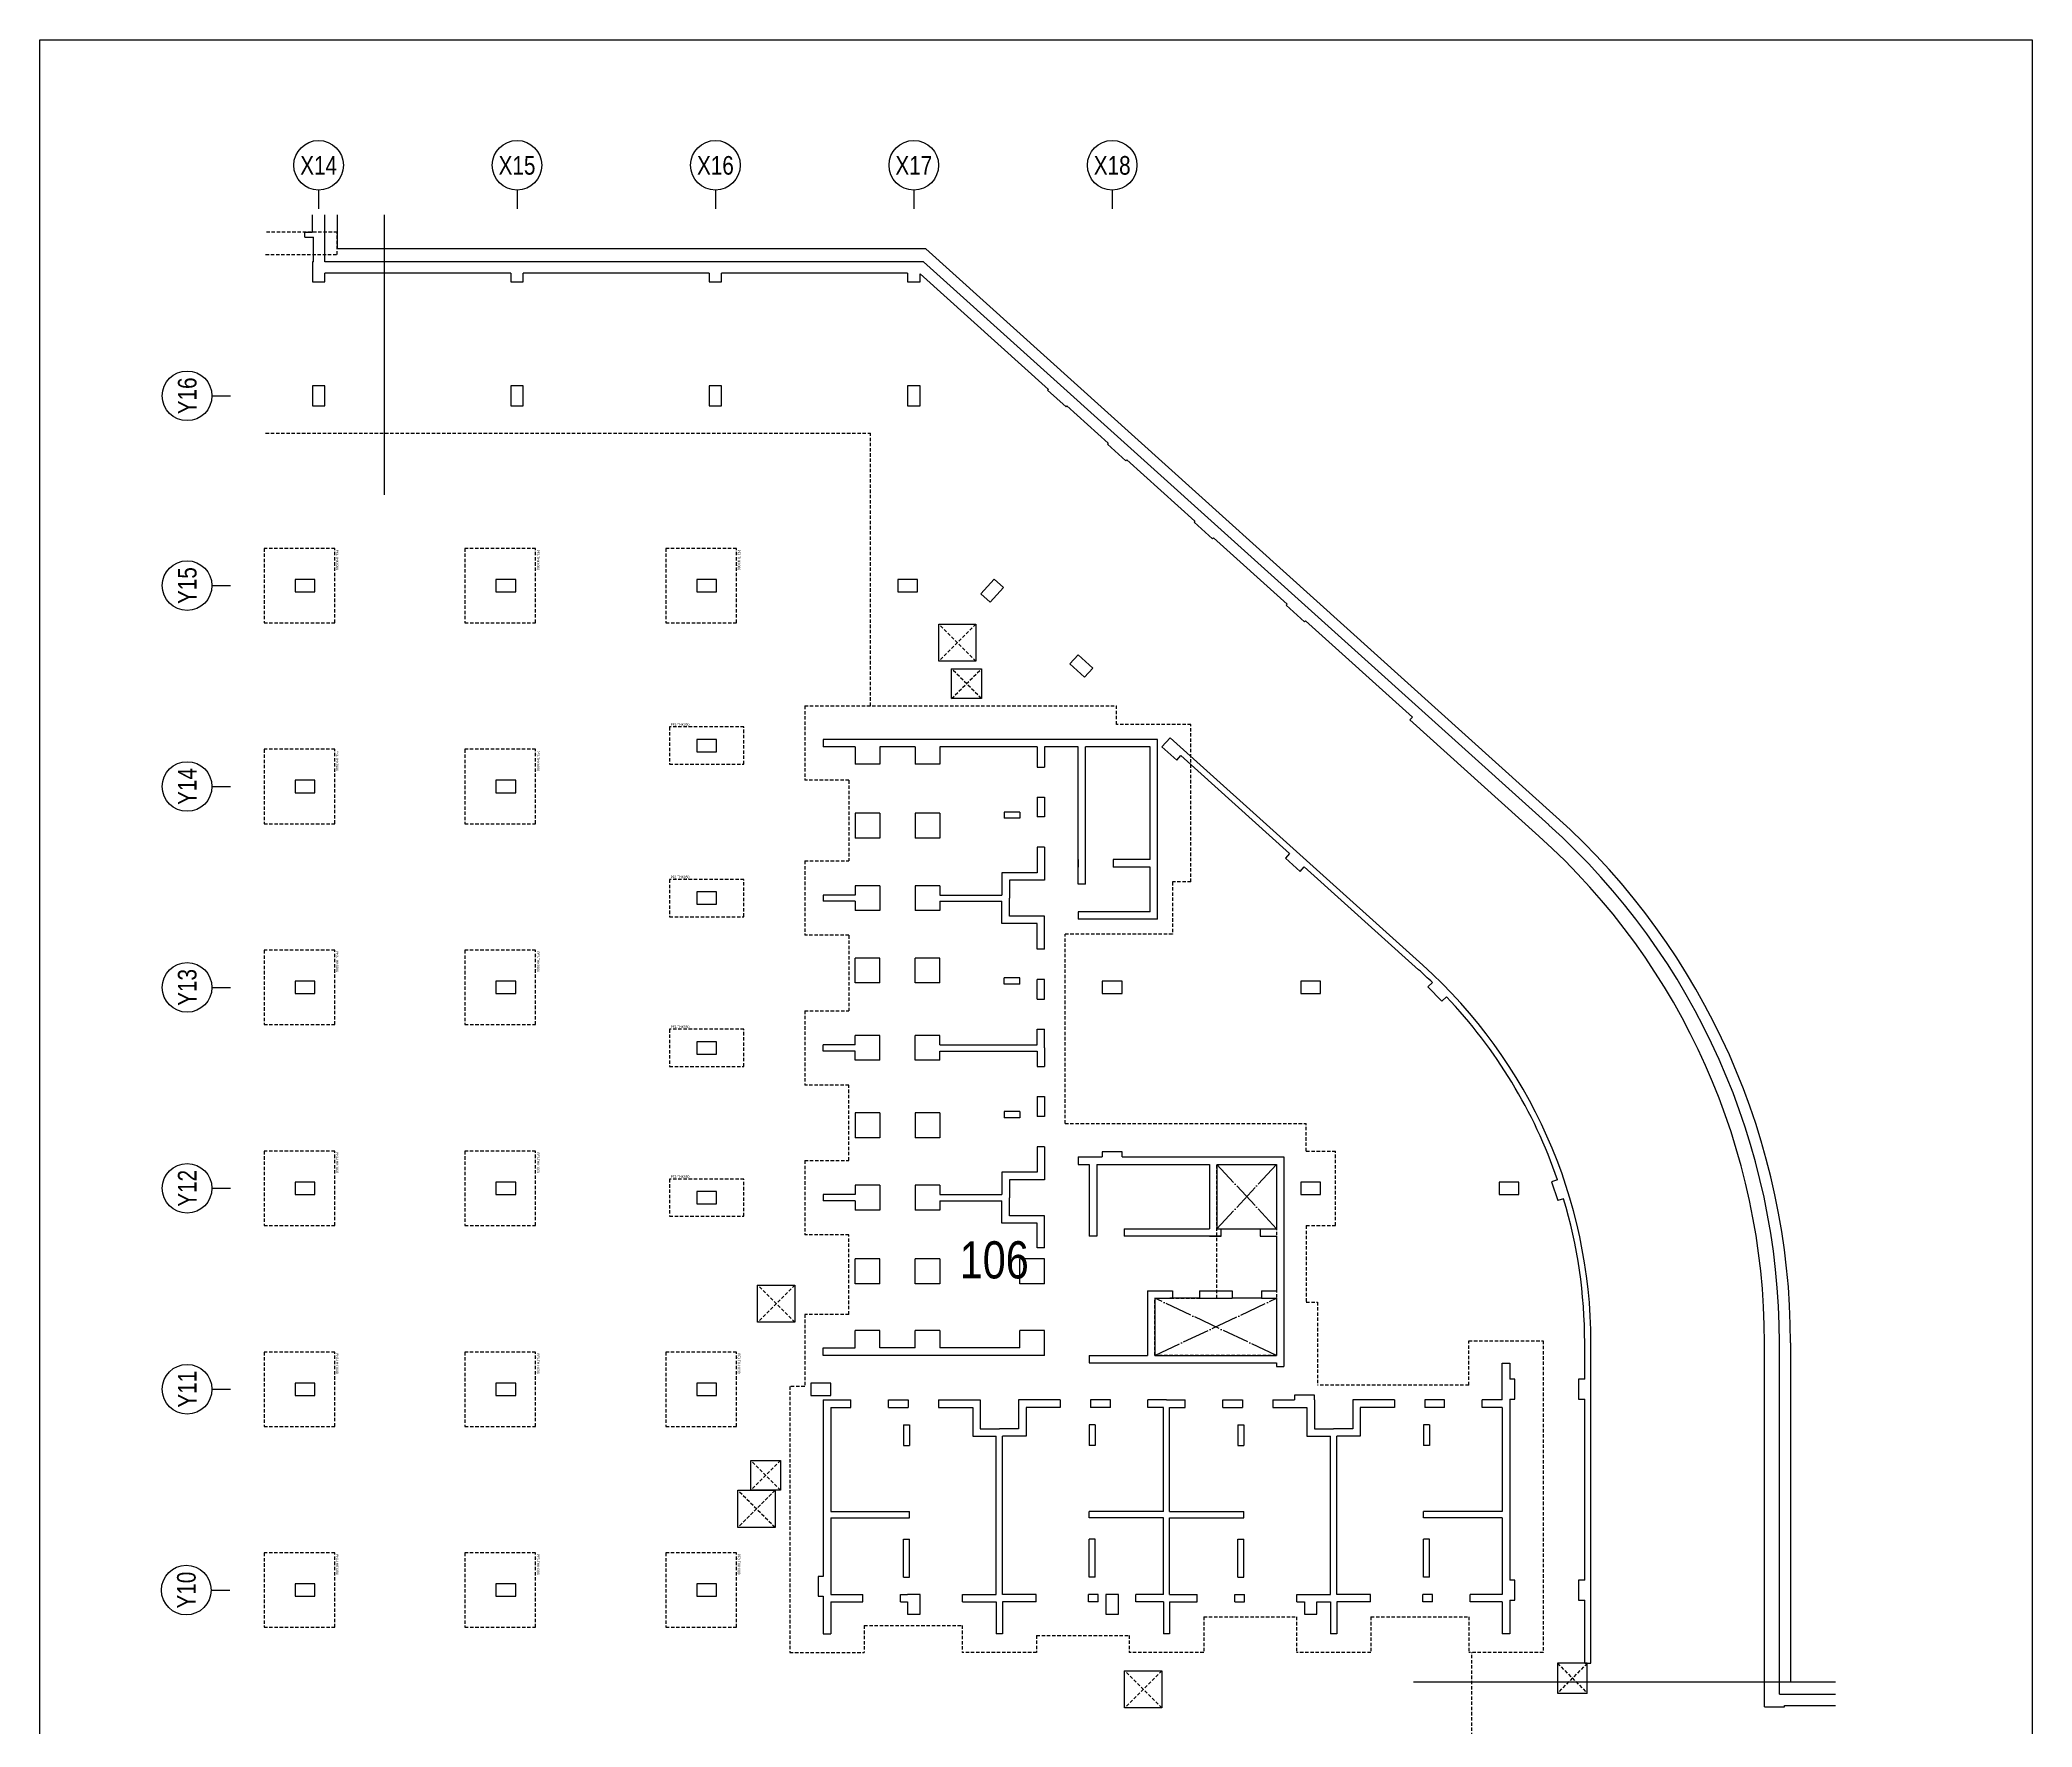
# Model space of a CAD drawing. Header units: millimetres. Extents: x 231380 to 990673, y -319231 to 132826.
# Drawn here: x 490777 to 571115, y -82237 to -14209 of the extents above; entities that cross this region are included whole.
import ezdxf
from ezdxf.enums import TextEntityAlignment as Align

# ---------------------------------------------------------------- set-up
doc = ezdxf.new("R2010")
doc.units = ezdxf.units.MM
doc.header["$LTSCALE"] = 91
doc.linetypes.add('XS-기초$0$DDOT', pattern=[14, 12, -1, 0, -1])
doc.linetypes.add('XS-기초$0$HID', pattern=[2.3, 1.5, -0.8])
for name, color, linetype in [('BUB', 7, 'Continuous'), ('NAME-F', 6, 'Continuous'), ('XS-기초$0$EL7', 7, 'Continuous'), ('XS-기초$0$MAT', 3, 'XS-기초$0$HID'), ('XS-기초$0$OPEN', 9, 'XS-기초$0$DDOT'), ('XS-기초$0$PILE-P', 4, 'XS-기초$0$HID'), ('XS-기초$0$WALL', 11, 'Continuous'), ('XS-기초$0$기초꺽임', 4, 'XS-기초$0$HID'), ('XS-기초$0$기초연단', 3, 'Continuous'), ('XS-기초$0$집수정', 21, 'Continuous'), ('XS-기초$0$집수정-우수', 6, 'Continuous'), ('기초꺽임', 7, 'Continuous')]:
    doc.layers.add(name, color=color, linetype=linetype)
doc.layers.add('TEXT', color=3, linetype='Continuous', lineweight=9)
doc.layers.add('XS-기초$0$DEFPOINT', color=144, linetype='Continuous', plot=False)
doc.styles.add('XS-기초$0$맑은고딕', font='malgun.ttf')
doc.styles.add('돋음', font='Dotum.ttf')

# ---------------------------------------------------------------- blocks, each defined once
blk = doc.blocks.new('XS-기초$0$PF3')
at = {"layer": 'XS-기초$0$MAT', "linetype": 'XS-기초$0$HID'}
blk.add_lwpolyline([(-1500, -1650), (1500, -1650), (1500, 1200), (-1500, 1200)], close=True, dxfattribs=at)
at = {"layer": 'XS-기초$0$DEFPOINT', "color": 1, "style": 'XS-기초$0$맑은고딕'}
blk.add_text('PF3-THK1000', height=100, dxfattribs=at).set_placement((-1450, 1300), align=Align.MIDDLE_LEFT)
blk = doc.blocks.new('XS-기초$0$PF2')
at = {"layer": 'XS-기초$0$MAT', "linetype": 'XS-기초$0$HID'}
blk.add_lwpolyline([(-1500, -750), (1500, -750), (1500, 750), (-1500, 750)], close=True, dxfattribs=at)
at = {"layer": 'XS-기초$0$DEFPOINT', "color": 1, "style": 'XS-기초$0$맑은고딕'}
blk.add_text('PF2-THK950', height=100, dxfattribs=at).set_placement((-1450, 850), align=Align.MIDDLE_LEFT)
blk = doc.blocks.new('XS-기초$0$집수정-1.2x1.2')
at = {"layer": 'XS-기초$0$집수정'}
for p, q in [((0, 0), (0, 1200)), ((0, 1200), (1200, 1200)), ((1200, 1200), (1200, 0)), ((1200, 0), (0, 0))]:
    blk.add_line(p, q, dxfattribs=at)
at = {"layer": 'XS-기초$0$집수정', "linetype": 'XS-기초$0$HID'}
for p, q in [((0, 0), (1200, 1200)), ((0, 1200), (1200, 0))]:
    blk.add_line(p, q, dxfattribs=at)
blk = doc.blocks.new('BUB')
at = {"layer": 'BUB'}
blk.add_line((0, 1500), (0, 0), dxfattribs=at)
blk.add_circle((0, 3500), 2000, dxfattribs=at)

msp = doc.modelspace()

# ---------------------------------------------------------------- linework, layer by layer
at = {"layer": 'NAME-F'}
msp.add_lwpolyline([(571115.2, -93815.9), (490777.1, -93815.9), (490777.1, -14209.3), (571115.2, -14209.3)], close=True, dxfattribs=at)
at = {"layer": 'XS-기초$0$EL7'}
for p, q in [((538418.7, -62146.9), (539988.7, -62146.9)), ((537533.7, -64946.9), (536343.7, -64946.9)), ((540043.7, -64946.9), (538853.7, -64946.9))]:
    msp.add_line(p, q, dxfattribs=at)
at = {"layer": 'XS-기초$0$OPEN'}
for p, q in [((540643.7, -62146.9), (538243.7, -59546.9)), ((540643.7, -59546.9), (538243.7, -62146.9)), ((540643.7, -67246.9), (535743.7, -64946.9)), ((535743.7, -67246.9), (540643.7, -64946.9))]:
    msp.add_line(p, q, dxfattribs=at)
at = {"layer": 'XS-기초$0$WALL', "color": 5}
for p, q in [((501768.7, -21961.9), (501768.7, -21261.2)), ((502268.7, -23161.9), (502268.7, -21261.2)), ((501468.7, -21961.9), (501768.7, -21961.9)), ((501468.7, -22161.9), (501468.7, -21961.9)), ((501468.7, -22161.9), (501818.7, -22161.9)), ((501818.7, -23161.9), (501818.7, -22161.9)), ((501818.7, -23161.9), (501768.7, -23161.9)), ((501768.7, -23161.9), (501768.7, -23961.9)), ((526412.5, -23161.9), (502268.7, -23161.9)), ((551626.3, -45864.5), (526412.5, -23161.9)), ((501768.7, -23961.9), (502268.7, -23961.9)), ((502268.7, -23961.9), (502268.7, -23611.9)), ((509768.7, -23611.9), (502268.7, -23611.9)), ((509768.7, -23611.9), (509768.7, -23961.9)), ((509768.7, -23961.9), (510268.7, -23961.9)), ((517768.7, -23611.9), (510268.7, -23611.9)), ((510268.7, -23961.9), (510268.7, -23611.9)), ((517768.7, -23611.9), (517768.7, -23961.9)), ((517768.7, -23961.9), (518268.7, -23961.9)), ((525768.7, -23611.9), (518268.7, -23611.9)), ((518268.7, -23961.9), (518268.7, -23611.9)), ((525768.7, -23611.9), (525768.7, -23961.9)), ((525768.7, -23961.9), (526268.7, -23961.9)), ((531448.2, -28301.6), (526268.7, -23638)), ((526268.7, -23961.9), (526268.7, -23638)), ((502268.7, -28161.9), (501768.7, -28161.9)), ((501768.7, -28161.9), (501768.7, -28961.9)), ((502268.7, -28961.9), (502268.7, -28161.9)), ((510268.7, -28161.9), (509768.7, -28161.9)), ((509768.7, -28161.9), (509768.7, -28961.9)), ((510268.7, -28961.9), (510268.7, -28161.9)), ((518268.7, -28161.9), (517768.7, -28161.9)), ((517768.7, -28161.9), (517768.7, -28961.9)), ((518268.7, -28961.9), (518268.7, -28161.9)), ((526268.7, -28161.9), (525768.7, -28161.9)), ((525768.7, -28161.9), (525768.7, -28961.9)), ((526268.7, -28961.9), (526268.7, -28161.9)), ((531448.2, -28301.6), (531414.8, -28338.8)), ((531414.8, -28338.8), (532157.9, -29007.9)), ((501768.7, -28961.9), (502268.7, -28961.9)), ((509768.7, -28961.9), (510268.7, -28961.9)), ((517768.7, -28961.9), (518268.7, -28961.9)), ((525768.7, -28961.9), (526268.7, -28961.9)), ((532157.9, -29007.9), (532191.4, -28970.8)), ((533861.3, -30474.4), (532191.4, -28970.8)), ((533861.3, -30474.4), (533827.8, -30511.5)), ((533827.8, -30511.5), (534571, -31180.6)), ((534571, -31180.6), (534604.4, -31143.5)), ((537354.1, -33619.3), (534604.4, -31143.5)), ((537354.1, -33619.3), (537320.6, -33656.4)), ((537320.6, -33656.4), (538063.8, -34325.6)), ((538063.8, -34325.6), (538097.2, -34288.4)), ((541069.8, -36964.9), (538097.2, -34288.4)), ((501068.7, -35961.9), (501068.7, -36461.9)), ((501868.7, -35961.9), (501068.7, -35961.9)), ((501868.7, -36461.9), (501868.7, -35961.9)), ((509168.7, -35961.9), (509168.7, -36461.9)), ((509968.7, -35961.9), (509168.7, -35961.9)), ((509968.7, -36461.9), (509968.7, -35961.9)), ((517268.7, -35961.9), (517268.7, -36461.9)), ((518068.7, -35961.9), (517268.7, -35961.9)), ((518068.7, -36461.9), (518068.7, -35961.9)), ((525368.7, -35961.9), (525368.7, -36461.9)), ((526168.7, -35961.9), (525368.7, -35961.9)), ((526168.7, -36461.9), (526168.7, -35961.9)), ((529262.8, -35955.1), (528727.5, -36549.6)), ((529634.4, -36289.7), (529262.8, -35955.1)), ((501068.7, -36461.9), (501868.7, -36461.9)), ((509168.7, -36461.9), (509968.7, -36461.9)), ((517268.7, -36461.9), (518068.7, -36461.9)), ((525368.7, -36461.9), (526168.7, -36461.9)), ((528727.5, -36549.6), (529099.1, -36884.2)), ((529099.1, -36884.2), (529634.4, -36289.7)), ((541069.8, -36964.9), (541036.3, -37002.1)), ((541036.3, -37002.1), (541779.5, -37671.2)), ((541779.5, -37671.2), (541813, -37634.1)), ((546123.2, -41515), (541813, -37634.1)), ((532644.1, -38999.7), (532309.5, -39371.2)), ((533238.6, -39535), (532644.1, -38999.7)), ((532309.5, -39371.2), (532904.1, -39906.5)), ((532904.1, -39906.5), (533238.6, -39535)), ((546022.8, -41626.5), (546123.2, -41515)), ((551224.8, -46310.4), (546022.8, -41626.5)), ((517268.7, -42411.9), (517268.7, -42911.9)), ((518068.7, -42411.9), (517268.7, -42411.9)), ((518068.7, -42911.9), (518068.7, -42411.9)), ((522368.7, -42411.9), (522368.7, -42711.9)), ((535843.7, -42411.9), (522368.7, -42411.9)), ((535843.7, -49661.9), (535843.7, -42411.9)), ((536359.8, -42345.3), (536025.3, -42716.9)), ((546540.9, -51512.4), (536359.8, -42345.3)), ((517268.7, -42911.9), (518068.7, -42911.9)), ((523653.7, -42711.9), (522368.7, -42711.9)), ((523653.7, -42711.9), (523653.7, -43411.9)), ((524653.7, -42711.9), (524653.7, -43411.9)), ((526073.7, -42711.9), (524653.7, -42711.9)), ((526073.7, -42711.9), (526073.7, -43411.9)), ((530993.7, -42711.9), (527073.7, -42711.9)), ((527073.7, -42711.9), (527073.7, -43411.9)), ((530993.7, -42711.9), (530993.7, -43526.9)), ((532643.7, -42711.9), (531293.7, -42711.9)), ((531293.7, -42711.9), (531293.7, -43526.9)), ((532643.7, -48251.9), (532643.7, -42711.9)), ((532943.7, -48251.9), (532943.7, -42711.9)), ((535543.7, -42711.9), (532943.7, -42711.9)), ((535543.7, -47261.9), (535543.7, -42711.9)), ((536025.3, -42716.9), (536619.8, -43252.2)), ((536619.8, -43252.2), (536787.1, -43066.4)), ((541171.6, -47014.3), (536787.1, -43066.4)), ((501068.7, -44061.9), (501068.7, -44561.9)), ((501868.7, -44061.9), (501068.7, -44061.9)), ((501868.7, -44561.9), (501868.7, -44061.9)), ((509168.7, -44061.9), (509168.7, -44561.9)), ((509968.7, -44061.9), (509168.7, -44061.9)), ((509968.7, -44561.9), (509968.7, -44061.9)), ((524653.7, -43411.9), (523653.7, -43411.9)), ((527073.7, -43411.9), (526073.7, -43411.9)), ((530993.7, -43526.9), (531293.7, -43526.9)), ((501068.7, -44561.9), (501868.7, -44561.9)), ((509168.7, -44561.9), (509968.7, -44561.9)), ((530993.7, -44736.9), (531293.7, -44736.9)), ((530993.7, -44736.9), (530993.7, -45536.9)), ((531293.7, -44736.9), (531293.7, -45536.9)), ((524653.7, -45391.9), (523653.7, -45391.9)), ((523653.7, -45391.9), (523653.7, -46391.9)), ((524653.7, -45391.9), (524653.7, -46391.9)), ((527073.7, -45391.9), (526073.7, -45391.9)), ((526073.7, -45391.9), (526073.7, -46391.9)), ((527073.7, -45391.9), (527073.7, -46391.9)), ((530293.7, -45341.9), (529663.7, -45341.9)), ((529663.7, -45341.9), (529663.7, -45591.9)), ((530293.7, -45591.9), (529663.7, -45591.9)), ((530293.7, -45341.9), (530293.7, -45591.9)), ((531293.7, -45536.9), (530993.7, -45536.9)), ((524653.7, -46391.9), (523653.7, -46391.9)), ((527073.7, -46391.9), (526073.7, -46391.9)), ((531293.7, -46756.9), (530993.7, -46756.9)), ((530993.7, -46756.9), (530993.7, -47786.9)), ((531293.7, -46756.9), (531293.7, -48086.9)), ((532643.7, -47261.9), (532643.7, -47561.9)), ((535543.7, -47261.9), (534053.7, -47261.9)), ((534053.7, -47261.9), (534053.7, -47561.9)), ((541171.6, -47014.3), (541004.3, -47200.1)), ((541004.3, -47200.1), (541598.9, -47735.4)), ((529573.7, -47786.9), (529573.7, -48686.9)), ((530993.7, -47786.9), (529573.7, -47786.9)), ((529873.7, -48086.9), (529873.7, -48811.9)), ((531293.7, -48086.9), (529873.7, -48086.9)), ((535543.7, -47561.9), (534053.7, -47561.9)), ((535543.7, -49361.9), (535543.7, -47561.9)), ((541598.9, -47735.4), (541766.1, -47549.6)), ((546373.6, -51698.2), (541766.1, -47549.6)), ((517268.7, -48561.9), (517268.7, -49061.9)), ((518068.7, -48561.9), (517268.7, -48561.9)), ((518068.7, -49061.9), (518068.7, -48561.9)), ((522368.7, -48686.9), (522368.7, -48936.9)), ((523653.7, -48686.9), (522368.7, -48686.9)), ((523653.7, -48936.9), (522368.7, -48936.9)), ((524653.7, -48311.9), (523653.7, -48311.9)), ((523653.7, -48311.9), (523653.7, -48686.9)), ((523653.7, -48936.9), (523653.7, -49311.9)), ((524653.7, -48311.9), (524653.7, -49311.9)), ((527073.7, -48311.9), (526073.7, -48311.9)), ((526073.7, -48311.9), (526073.7, -49311.9)), ((527073.7, -48311.9), (527073.7, -48686.9)), ((527073.7, -48686.9), (529573.7, -48686.9)), ((527073.7, -48936.9), (529573.7, -48936.9)), ((527073.7, -48936.9), (527073.7, -49311.9)), ((529573.7, -49836.9), (529573.7, -48936.9)), ((529873.7, -49536.9), (529873.7, -48811.9)), ((532943.7, -48251.9), (532643.7, -48251.9)), ((517268.7, -49061.9), (518068.7, -49061.9)), ((524653.7, -49311.9), (523653.7, -49311.9)), ((527073.7, -49311.9), (526073.7, -49311.9)), ((531293.7, -49536.9), (529873.7, -49536.9)), ((531293.7, -50866.9), (531293.7, -49536.9)), ((535543.7, -49361.9), (532643.7, -49361.9)), ((532643.7, -49361.9), (532643.7, -49661.9)), ((535843.7, -49661.9), (532643.7, -49661.9)), ((530993.7, -49836.9), (529573.7, -49836.9)), ((530993.7, -50866.9), (530993.7, -49836.9)), ((523653.7, -52231.9), (523653.7, -51231.9)), ((524653.7, -51231.9), (523653.7, -51231.9)), ((524653.7, -52231.9), (524653.7, -51231.9)), ((526073.7, -52231.9), (526073.7, -51231.9)), ((527073.7, -51231.9), (526073.7, -51231.9)), ((527073.7, -52231.9), (527073.7, -51231.9)), ((531293.7, -50866.9), (530993.7, -50866.9)), ((501068.7, -52161.9), (501068.7, -52661.9)), ((501868.7, -52161.9), (501068.7, -52161.9)), ((501868.7, -52661.9), (501868.7, -52161.9)), ((509168.7, -52161.9), (509168.7, -52661.9)), ((509968.7, -52161.9), (509168.7, -52161.9)), ((509968.7, -52661.9), (509968.7, -52161.9)), ((530293.7, -52031.9), (529663.7, -52031.9)), ((529663.7, -52281.9), (529663.7, -52031.9)), ((530293.7, -52281.9), (530293.7, -52031.9)), ((531293.7, -52086.9), (530993.7, -52086.9)), ((530993.7, -52886.9), (530993.7, -52086.9)), ((531293.7, -52886.9), (531293.7, -52086.9)), ((533618.7, -52161.9), (533618.7, -52661.9)), ((534418.7, -52161.9), (533618.7, -52161.9)), ((534418.7, -52661.9), (534418.7, -52161.9)), ((541618.7, -52161.9), (541618.7, -52661.9)), ((542418.7, -52161.9), (541618.7, -52161.9)), ((542418.7, -52661.9), (542418.7, -52161.9)), ((546929.9, -52218.3), (546752.2, -52394.3)), ((501068.7, -52661.9), (501868.7, -52661.9)), ((509168.7, -52661.9), (509968.7, -52661.9)), ((524653.7, -52231.9), (523653.7, -52231.9)), ((527073.7, -52231.9), (526073.7, -52231.9)), ((530293.7, -52281.9), (529663.7, -52281.9)), ((530993.7, -52886.9), (531293.7, -52886.9)), ((533618.7, -52661.9), (534418.7, -52661.9)), ((541618.7, -52661.9), (542418.7, -52661.9)), ((546752.2, -52394.3), (547315.1, -52962.8)), ((547492.8, -52786.9), (547315.1, -52962.8)), ((517268.7, -54601.9), (517268.7, -55101.9)), ((518068.7, -54601.9), (517268.7, -54601.9)), ((518068.7, -55101.9), (518068.7, -54601.9)), ((523653.7, -54726.9), (523653.7, -54351.9)), ((524653.7, -54351.9), (523653.7, -54351.9)), ((524653.7, -55351.9), (524653.7, -54351.9)), ((526073.7, -55351.9), (526073.7, -54351.9)), ((527073.7, -54351.9), (526073.7, -54351.9)), ((527073.7, -54726.9), (527073.7, -54351.9)), ((530993.7, -54096.9), (531293.7, -54096.9)), ((530993.7, -54726.9), (530993.7, -54096.9)), ((531293.7, -54851.9), (531293.7, -54096.9)), ((517268.7, -55101.9), (518068.7, -55101.9)), ((522368.7, -54976.9), (522368.7, -54726.9)), ((523653.7, -54726.9), (522368.7, -54726.9)), ((523653.7, -54976.9), (522368.7, -54976.9)), ((523653.7, -55351.9), (523653.7, -54976.9)), ((524653.7, -55351.9), (523653.7, -55351.9)), ((527073.7, -55351.9), (526073.7, -55351.9)), ((527073.7, -54726.9), (530993.7, -54726.9)), ((527073.7, -54976.9), (530993.7, -54976.9)), ((527073.7, -55351.9), (527073.7, -54976.9)), ((530993.7, -54976.9), (530993.7, -55606.9)), ((531293.7, -54851.9), (531293.7, -55606.9)), ((530993.7, -55606.9), (531293.7, -55606.9)), ((530993.7, -56816.9), (531293.7, -56816.9)), ((530993.7, -56816.9), (530993.7, -57616.9)), ((531293.7, -56816.9), (531293.7, -57616.9)), ((524653.7, -57471.9), (523653.7, -57471.9)), ((523653.7, -57471.9), (523653.7, -58471.9)), ((524653.7, -57471.9), (524653.7, -58471.9)), ((527073.7, -57471.9), (526073.7, -57471.9)), ((526073.7, -57471.9), (526073.7, -58471.9)), ((527073.7, -57471.9), (527073.7, -58471.9)), ((530293.7, -57421.9), (529663.7, -57421.9)), ((529663.7, -57421.9), (529663.7, -57671.9)), ((530293.7, -57671.9), (529663.7, -57671.9)), ((530293.7, -57421.9), (530293.7, -57671.9)), ((531293.7, -57616.9), (530993.7, -57616.9)), ((524653.7, -58471.9), (523653.7, -58471.9)), ((527073.7, -58471.9), (526073.7, -58471.9)), ((531293.7, -58836.9), (530993.7, -58836.9)), ((530993.7, -58836.9), (530993.7, -59866.9)), ((531293.7, -58836.9), (531293.7, -60166.9)), ((532643.7, -59246.9), (532643.7, -59546.9)), ((532643.7, -59246.9), (533618.7, -59246.9)), ((534418.7, -59046.9), (533618.7, -59046.9)), ((533618.7, -59046.9), (533618.7, -59246.9)), ((534418.7, -59246.9), (534418.7, -59046.9)), ((534418.7, -59246.9), (540943.7, -59246.9)), ((540943.7, -59246.9), (540943.7, -67696.9)), ((529573.7, -59866.9), (529573.7, -60766.9)), ((530993.7, -59866.9), (529573.7, -59866.9)), ((529873.7, -60166.9), (529873.7, -60891.9)), ((531293.7, -60166.9), (529873.7, -60166.9)), ((532643.7, -59546.9), (533093.7, -59546.9)), ((533093.7, -59546.9), (533093.7, -62446.9)), ((533393.7, -59546.9), (537943.7, -59546.9)), ((533393.7, -59546.9), (533393.7, -62446.9)), ((537943.7, -59546.9), (537943.7, -62146.9)), ((538243.7, -59546.9), (540643.7, -59546.9)), ((538243.7, -59546.9), (538243.7, -62146.9)), ((540643.7, -59546.9), (540643.7, -62146.9)), ((551976.1, -60170.5), (551738.1, -60247)), ((551738.1, -60247), (551982.9, -61008.7)), ((501068.7, -60261.9), (501068.7, -60761.9)), ((501868.7, -60261.9), (501068.7, -60261.9)), ((501068.7, -60761.9), (501868.7, -60761.9)), ((501868.7, -60761.9), (501868.7, -60261.9)), ((509168.7, -60261.9), (509168.7, -60761.9)), ((509968.7, -60261.9), (509168.7, -60261.9)), ((509168.7, -60761.9), (509968.7, -60761.9)), ((509968.7, -60761.9), (509968.7, -60261.9)), ((517268.7, -60641.9), (517268.7, -61141.9)), ((518068.7, -60641.9), (517268.7, -60641.9)), ((518068.7, -61141.9), (518068.7, -60641.9)), ((522368.7, -60766.9), (522368.7, -61016.9)), ((523653.7, -60766.9), (522368.7, -60766.9)), ((523653.7, -61016.9), (522368.7, -61016.9)), ((524653.7, -60391.9), (523653.7, -60391.9)), ((523653.7, -60391.9), (523653.7, -60766.9)), ((523653.7, -61016.9), (523653.7, -61391.9)), ((524653.7, -60391.9), (524653.7, -61391.9)), ((527073.7, -60391.9), (526073.7, -60391.9)), ((526073.7, -60391.9), (526073.7, -61391.9)), ((527073.7, -60391.9), (527073.7, -60766.9)), ((527073.7, -60766.9), (529573.7, -60766.9)), ((527073.7, -61016.9), (529573.7, -61016.9)), ((527073.7, -61016.9), (527073.7, -61391.9)), ((529573.7, -61916.9), (529573.7, -61016.9)), ((529873.7, -61616.9), (529873.7, -60891.9)), ((541618.7, -60261.9), (541618.7, -60761.9)), ((542418.7, -60261.9), (541618.7, -60261.9)), ((541618.7, -60761.9), (542418.7, -60761.9)), ((542418.7, -60761.9), (542418.7, -60261.9)), ((549618.7, -60261.9), (549618.7, -60761.9)), ((550418.7, -60261.9), (549618.7, -60261.9)), ((549618.7, -60761.9), (550418.7, -60761.9)), ((550418.7, -60761.9), (550418.7, -60261.9)), ((552220.9, -60932.2), (551982.9, -61008.7)), ((517268.7, -61141.9), (518068.7, -61141.9)), ((524653.7, -61391.9), (523653.7, -61391.9)), ((527073.7, -61391.9), (526073.7, -61391.9)), ((531293.7, -61616.9), (529873.7, -61616.9)), ((531293.7, -62911.9), (531293.7, -61616.9)), ((530993.7, -61916.9), (529573.7, -61916.9)), ((530993.7, -62911.9), (530993.7, -61916.9)), ((533393.7, -62446.9), (533093.7, -62446.9)), ((534503.7, -62146.9), (537943.7, -62146.9)), ((534503.7, -62146.9), (534503.7, -62446.9)), ((538418.7, -62446.9), (534503.7, -62446.9)), ((537943.7, -62446.9), (538418.7, -62446.9)), ((538243.7, -62146.9), (538418.7, -62146.9)), ((538418.7, -62446.9), (538418.7, -62146.9)), ((539988.7, -62146.9), (540643.7, -62146.9)), ((539988.7, -62146.9), (539988.7, -62446.9)), ((539988.7, -62446.9), (540643.7, -62446.9)), ((540643.7, -62446.9), (540643.7, -64646.9)), ((523653.7, -64361.9), (523653.7, -63361.9)), ((524653.7, -63361.9), (523653.7, -63361.9)), ((524653.7, -64361.9), (524653.7, -63361.9)), ((526073.7, -64361.9), (526073.7, -63361.9)), ((527073.7, -63361.9), (526073.7, -63361.9)), ((527073.7, -63361.9), (527073.7, -64361.9)), ((530293.7, -64361.9), (530293.7, -63361.9)), ((531293.7, -63361.9), (530293.7, -63361.9)), ((531293.7, -62911.9), (530993.7, -62911.9)), ((531293.7, -64361.9), (531293.7, -63361.9)), ((524653.7, -64361.9), (523653.7, -64361.9)), ((527073.7, -64361.9), (526073.7, -64361.9)), ((531293.7, -64361.9), (530293.7, -64361.9)), ((535443.7, -64646.9), (535443.7, -67246.9)), ((535443.7, -64646.9), (536443.7, -64646.9)), ((535743.7, -64946.9), (535743.7, -67246.9)), ((535743.7, -64946.9), (536443.7, -64946.9)), ((536443.7, -64646.9), (536443.7, -64946.9)), ((537533.7, -64646.9), (538853.7, -64646.9)), ((537533.7, -64646.9), (537533.7, -64946.9)), ((537533.7, -64946.9), (538853.7, -64946.9)), ((538853.7, -64646.9), (538853.7, -64946.9)), ((540043.7, -64646.9), (540643.7, -64646.9)), ((540043.7, -64646.9), (540043.7, -64946.9)), ((540043.7, -64946.9), (540643.7, -64946.9)), ((540643.7, -64946.9), (540643.7, -67246.9)), ((523653.7, -66946.9), (523653.7, -66246.9)), ((524653.7, -66246.9), (523653.7, -66246.9)), ((524653.7, -66946.9), (524653.7, -66246.9)), ((526073.7, -66946.9), (526073.7, -66246.9)), ((527073.7, -66246.9), (526073.7, -66246.9)), ((527073.7, -66246.9), (527073.7, -66946.9)), ((530293.7, -66946.9), (530293.7, -66246.9)), ((531293.7, -66246.9), (530293.7, -66246.9)), ((531293.7, -67246.9), (531293.7, -66246.9)), ((553323.7, -79661.9), (553323.7, -66646.9)), ((522368.7, -67246.9), (522368.7, -66946.9)), ((522368.7, -66946.9), (523653.7, -66946.9)), ((531293.7, -67246.9), (522368.7, -67246.9)), ((526073.7, -66946.9), (524653.7, -66946.9)), ((530293.7, -66946.9), (527073.7, -66946.9)), ((533093.7, -67246.9), (533093.7, -67546.9)), ((533093.7, -67246.9), (535443.7, -67246.9)), ((535743.7, -67246.9), (540643.7, -67246.9)), ((553073.7, -68211.9), (553073.7, -66746.9)), ((560323.7, -81411.9), (560323.7, -66746.9)), ((560923.7, -80911.9), (560923.7, -66746.9)), ((533093.7, -67546.9), (540643.7, -67546.9)), ((540643.7, -67546.9), (540643.7, -67696.9)), ((540643.7, -67696.9), (540943.7, -67696.9)), ((549748.7, -69046.9), (549748.7, -67556.9)), ((549748.7, -67556.9), (550048.7, -67556.9)), ((550048.7, -67556.9), (550048.7, -68211.9)), ((550248.7, -68211.9), (550048.7, -68211.9)), ((550248.7, -69011.9), (550248.7, -68211.9)), ((553073.7, -68211.9), (552823.7, -68211.9)), ((552823.7, -68211.9), (552823.7, -69011.9)), ((501068.7, -68361.9), (501068.7, -68861.9)), ((501868.7, -68361.9), (501068.7, -68361.9)), ((501068.7, -68861.9), (501868.7, -68861.9)), ((501868.7, -68861.9), (501868.7, -68361.9)), ((509168.7, -68361.9), (509168.7, -68861.9)), ((509968.7, -68361.9), (509168.7, -68361.9)), ((509168.7, -68861.9), (509968.7, -68861.9)), ((509968.7, -68861.9), (509968.7, -68361.9)), ((517268.7, -68361.9), (517268.7, -68861.9)), ((518068.7, -68361.9), (517268.7, -68361.9)), ((517268.7, -68861.9), (518068.7, -68861.9)), ((518068.7, -68861.9), (518068.7, -68361.9)), ((521868.7, -68361.9), (521868.7, -68861.9)), ((522668.7, -68361.9), (521868.7, -68361.9)), ((521868.7, -68861.9), (522668.7, -68861.9)), ((522368.7, -69046.9), (523483.7, -69046.9)), ((522368.7, -69046.9), (522368.7, -76161.9)), ((522668.7, -68861.9), (522668.7, -68361.9)), ((523483.7, -69346.9), (523483.7, -69046.9)), ((524993.7, -69346.9), (524993.7, -69046.9)), ((524993.7, -69046.9), (525793.7, -69046.9)), ((525793.7, -69046.9), (525793.7, -69346.9)), ((527013.7, -69046.9), (527013.7, -69346.9)), ((527013.7, -69046.9), (528693.7, -69046.9)), ((528693.7, -69046.9), (528693.7, -70206.9)), ((531923.7, -69046.9), (530243.7, -69046.9)), ((530243.7, -69046.9), (530243.7, -70206.9)), ((531923.7, -69046.9), (531923.7, -69346.9)), ((533143.7, -69046.9), (533143.7, -69346.9)), ((533943.7, -69046.9), (533143.7, -69046.9)), ((533943.7, -69346.9), (533943.7, -69046.9)), ((535453.7, -69346.9), (535453.7, -69046.9)), ((536208.7, -69046.9), (535453.7, -69046.9)), ((536208.7, -69046.9), (536963.7, -69046.9)), ((536963.7, -69346.9), (536963.7, -69046.9)), ((538473.7, -69346.9), (538473.7, -69046.9)), ((538473.7, -69046.9), (539273.7, -69046.9)), ((539273.7, -69046.9), (539273.7, -69346.9)), ((540493.7, -69046.9), (540493.7, -69346.9)), ((540493.7, -69046.9), (541373.7, -69046.9)), ((542173.7, -68846.9), (541373.7, -68846.9)), ((541373.7, -68846.9), (541373.7, -69046.9)), ((542173.7, -69046.9), (542173.7, -68846.9)), ((542173.7, -69046.9), (542173.7, -70206.9)), ((545403.7, -69046.9), (543723.7, -69046.9)), ((543723.7, -69046.9), (543723.7, -70206.9)), ((545403.7, -69046.9), (545403.7, -69346.9)), ((546623.7, -69046.9), (546623.7, -69346.9)), ((547423.7, -69046.9), (546623.7, -69046.9)), ((547423.7, -69346.9), (547423.7, -69046.9)), ((548933.7, -69346.9), (548933.7, -69046.9)), ((549748.7, -69046.9), (548933.7, -69046.9)), ((550048.7, -69011.9), (550048.7, -76311.9)), ((550048.7, -69011.9), (550248.7, -69011.9)), ((552823.7, -69011.9), (553073.7, -69011.9)), ((553073.7, -76311.9), (553073.7, -69011.9)), ((522668.7, -69346.9), (523483.7, -69346.9)), ((522668.7, -69346.9), (522668.7, -73541.9)), ((524993.7, -69346.9), (525793.7, -69346.9)), ((527013.7, -69346.9), (528393.7, -69346.9)), ((528393.7, -69346.9), (528393.7, -70506.9)), ((531923.7, -69346.9), (530543.7, -69346.9)), ((530543.7, -69346.9), (530543.7, -70506.9)), ((533943.7, -69346.9), (533143.7, -69346.9)), ((536083.7, -69346.9), (535453.7, -69346.9)), ((536083.7, -73541.9), (536083.7, -69346.9)), ((536333.7, -73541.9), (536333.7, -69346.9)), ((536333.7, -69346.9), (536963.7, -69346.9)), ((538473.7, -69346.9), (539273.7, -69346.9)), ((540493.7, -69346.9), (541873.7, -69346.9)), ((541873.7, -69346.9), (541873.7, -70506.9)), ((545403.7, -69346.9), (544023.7, -69346.9)), ((544023.7, -69346.9), (544023.7, -70506.9)), ((547423.7, -69346.9), (546623.7, -69346.9)), ((549748.7, -69346.9), (548933.7, -69346.9)), ((549748.7, -69346.9), (549748.7, -73541.9)), ((525598.7, -70046.9), (525598.7, -70876.9)), ((525598.7, -70046.9), (525848.7, -70046.9)), ((525848.7, -70046.9), (525848.7, -70876.9)), ((528393.7, -70506.9), (529343.7, -70506.9)), ((528693.7, -70206.9), (529468.7, -70206.9)), ((529343.7, -76886.9), (529343.7, -70506.9)), ((530243.7, -70206.9), (529468.7, -70206.9)), ((529593.7, -76886.9), (529593.7, -70506.9)), ((530543.7, -70506.9), (529593.7, -70506.9)), ((533088.7, -70046.9), (533088.7, -70876.9)), ((533338.7, -70046.9), (533088.7, -70046.9)), ((533338.7, -70046.9), (533338.7, -70876.9)), ((539078.7, -70046.9), (539078.7, -70876.9)), ((539078.7, -70046.9), (539328.7, -70046.9)), ((539328.7, -70046.9), (539328.7, -70876.9)), ((541873.7, -70506.9), (542823.7, -70506.9)), ((542173.7, -70206.9), (542948.7, -70206.9)), ((542823.7, -76886.9), (542823.7, -70506.9)), ((543723.7, -70206.9), (542948.7, -70206.9)), ((543073.7, -76886.9), (543073.7, -70506.9)), ((544023.7, -70506.9), (543073.7, -70506.9)), ((546568.7, -70046.9), (546568.7, -70876.9)), ((546818.7, -70046.9), (546568.7, -70046.9)), ((546818.7, -70046.9), (546818.7, -70876.9)), ((525598.7, -70876.9), (525848.7, -70876.9)), ((533338.7, -70876.9), (533088.7, -70876.9)), ((539078.7, -70876.9), (539328.7, -70876.9)), ((546818.7, -70876.9), (546568.7, -70876.9)), ((522668.7, -73541.9), (525848.7, -73541.9)), ((522668.7, -73791.9), (525848.7, -73791.9)), ((522668.7, -73791.9), (522668.7, -76886.9)), ((525848.7, -73791.9), (525848.7, -73541.9)), ((536083.7, -73541.9), (533088.7, -73541.9)), ((533088.7, -73791.9), (533088.7, -73541.9)), ((536083.7, -73791.9), (533088.7, -73791.9)), ((536083.7, -76886.9), (536083.7, -73791.9)), ((536333.7, -73541.9), (539328.7, -73541.9)), ((536333.7, -76886.9), (536333.7, -73791.9)), ((536333.7, -73791.9), (539328.7, -73791.9)), ((539328.7, -73791.9), (539328.7, -73541.9)), ((549748.7, -73541.9), (546568.7, -73541.9)), ((546568.7, -73791.9), (546568.7, -73541.9)), ((549748.7, -73791.9), (546568.7, -73791.9)), ((549748.7, -73791.9), (549748.7, -76886.9)), ((525598.7, -76186.9), (525598.7, -74651.9)), ((525598.7, -74651.9), (525848.7, -74651.9)), ((525848.7, -76186.9), (525848.7, -74651.9)), ((533088.7, -76186.9), (533088.7, -74651.9)), ((533338.7, -74651.9), (533088.7, -74651.9)), ((533338.7, -76186.9), (533338.7, -74651.9)), ((539078.7, -76186.9), (539078.7, -74651.9)), ((539078.7, -74651.9), (539328.7, -74651.9)), ((539328.7, -76186.9), (539328.7, -74651.9)), ((546568.7, -76186.9), (546568.7, -74651.9)), ((546818.7, -74651.9), (546568.7, -74651.9)), ((546818.7, -76186.9), (546818.7, -74651.9)), ((522368.7, -76161.9), (522168.7, -76161.9)), ((522168.7, -76161.9), (522168.7, -76961.9)), ((525598.7, -76186.9), (525848.7, -76186.9)), ((533338.7, -76186.9), (533088.7, -76186.9)), ((539078.7, -76186.9), (539328.7, -76186.9)), ((546818.7, -76186.9), (546568.7, -76186.9)), ((550248.7, -76311.9), (550048.7, -76311.9)), ((550248.7, -77111.9), (550248.7, -76311.9)), ((553073.7, -76311.9), (552823.7, -76311.9)), ((552823.7, -76311.9), (552823.7, -77111.9)), ((501068.7, -76461.9), (501068.7, -76961.9)), ((501868.7, -76461.9), (501068.7, -76461.9)), ((501068.7, -76961.9), (501868.7, -76961.9)), ((501868.7, -76961.9), (501868.7, -76461.9)), ((509168.7, -76461.9), (509168.7, -76961.9)), ((509968.7, -76461.9), (509168.7, -76461.9)), ((509168.7, -76961.9), (509968.7, -76961.9)), ((509968.7, -76961.9), (509968.7, -76461.9)), ((517268.7, -76461.9), (517268.7, -76961.9)), ((518068.7, -76461.9), (517268.7, -76461.9)), ((517268.7, -76961.9), (518068.7, -76961.9)), ((518068.7, -76961.9), (518068.7, -76461.9)), ((522168.7, -76961.9), (522368.7, -76961.9)), ((522368.7, -76961.9), (522368.7, -78471.9)), ((522668.7, -76886.9), (523968.7, -76886.9)), ((523968.7, -77186.9), (523968.7, -76886.9)), ((525478.7, -76886.9), (525768.7, -76886.9)), ((525478.7, -77186.9), (525478.7, -76886.9)), ((526268.7, -76886.9), (525768.7, -76886.9)), ((526268.7, -77686.9), (526268.7, -76886.9)), ((527988.7, -76886.9), (529343.7, -76886.9)), ((527988.7, -77186.9), (527988.7, -76886.9)), ((530948.7, -76886.9), (529593.7, -76886.9)), ((530948.7, -77186.9), (530948.7, -76886.9)), ((533458.7, -76886.9), (533058.7, -76886.9)), ((533058.7, -77186.9), (533058.7, -76886.9)), ((533458.7, -77186.9), (533458.7, -76886.9)), ((534268.7, -76886.9), (533768.7, -76886.9)), ((533768.7, -76886.9), (533768.7, -77686.9)), ((534268.7, -77686.9), (534268.7, -76886.9)), ((534968.7, -77186.9), (534968.7, -76886.9)), ((536083.7, -76886.9), (534968.7, -76886.9)), ((536333.7, -76886.9), (537448.7, -76886.9)), ((537448.7, -77186.9), (537448.7, -76886.9)), ((538958.7, -76886.9), (539358.7, -76886.9)), ((538958.7, -77186.9), (538958.7, -76886.9)), ((539358.7, -77186.9), (539358.7, -76886.9)), ((541468.7, -76886.9), (542823.7, -76886.9)), ((541468.7, -77186.9), (541468.7, -76886.9)), ((544428.7, -76886.9), (543073.7, -76886.9)), ((544428.7, -77186.9), (544428.7, -76886.9)), ((546938.7, -76886.9), (546538.7, -76886.9)), ((546538.7, -77186.9), (546538.7, -76886.9)), ((546938.7, -77186.9), (546938.7, -76886.9)), ((548448.7, -77186.9), (548448.7, -76886.9)), ((549748.7, -76886.9), (548448.7, -76886.9)), ((550048.7, -77111.9), (550048.7, -78471.9)), ((550048.7, -77111.9), (550248.7, -77111.9)), ((552823.7, -77111.9), (553073.7, -77111.9)), ((553073.7, -79661.9), (553073.7, -77111.9)), ((522668.7, -77186.9), (523968.7, -77186.9)), ((522668.7, -77186.9), (522668.7, -78471.9)), ((525478.7, -77186.9), (525768.7, -77186.9)), ((525768.7, -77186.9), (525768.7, -77686.9)), ((525768.7, -77686.9), (526268.7, -77686.9)), ((527988.7, -77186.9), (529343.7, -77186.9)), ((529343.7, -77186.9), (529343.7, -78471.9)), ((530948.7, -77186.9), (529593.7, -77186.9)), ((529593.7, -77186.9), (529593.7, -78471.9)), ((533458.7, -77186.9), (533058.7, -77186.9)), ((533768.7, -77686.9), (534268.7, -77686.9)), ((536083.7, -77186.9), (534968.7, -77186.9)), ((536083.7, -77186.9), (536083.7, -78471.9)), ((536333.7, -77186.9), (537448.7, -77186.9)), ((536333.7, -77186.9), (536333.7, -78471.9)), ((538958.7, -77186.9), (539358.7, -77186.9)), ((541468.7, -77186.9), (541768.7, -77186.9)), ((541768.7, -77186.9), (541768.7, -77686.9)), ((541768.7, -77686.9), (542268.7, -77686.9)), ((542268.7, -77186.9), (542823.7, -77186.9)), ((542268.7, -77686.9), (542268.7, -77186.9)), ((542823.7, -77186.9), (542823.7, -78471.9)), ((544428.7, -77186.9), (543073.7, -77186.9)), ((543073.7, -77186.9), (543073.7, -78471.9)), ((546938.7, -77186.9), (546538.7, -77186.9)), ((549748.7, -77186.9), (548448.7, -77186.9)), ((549748.7, -77186.9), (549748.7, -78471.9)), ((522368.7, -78471.9), (522668.7, -78471.9)), ((529593.7, -78471.9), (529343.7, -78471.9)), ((536333.7, -78471.9), (536083.7, -78471.9)), ((543073.7, -78471.9), (542823.7, -78471.9)), ((550048.7, -78471.9), (549748.7, -78471.9)), ((553073.7, -79661.9), (553323.7, -79661.9)), ((560923.7, -80911.9), (563188, -80911.9)), ((560323.7, -81411.9), (561123.7, -81411.9)), ((561123.7, -81361.9), (563188, -81361.9)), ((561123.7, -81411.9), (561123.7, -81361.9))]:
    msp.add_line(p, q, dxfattribs=at)
for radius, start, end in [(27500, 0, 48), (28100, 0, 48), (20250, 45.845029, 48), (20500, 0, 48), (20250, 18.950917, 43.581345), (20250, 0, 16.687233)]:
    msp.add_arc((532823.7, -66746.9), radius, start, end, dxfattribs=at)
at = {"layer": 'XS-기초$0$기초꺽임'}
msp.add_lwpolyline([(499881.8, -22861.9), (502768.7, -22861.9), (502768.7, -21961.9), (499881.8, -21961.9)], dxfattribs=at)
msp.add_lwpolyline([(538243.7, -59546.9), (540643.7, -59546.9), (540643.7, -67246.9), (535743.7, -67246.9), (535743.7, -64946.9), (538243.7, -64946.9)], close=True, dxfattribs=at)
at = {"layer": 'XS-기초$0$기초연단'}
for p, q in [((502768.7, -21261.2), (502768.7, -22636.9)), ((526501.9, -22636.9), (502768.7, -22636.9)), ((551927.4, -45530.1), (526501.9, -22636.9)), ((561373.7, -66746.9), (561373.7, -80411.9)), ((561373.7, -80411.9), (563188, -80411.9))]:
    msp.add_line(p, q, dxfattribs=at)
at = {"layer": 'XS-기초$0$기초연단', "linetype": 'XS-기초$0$HID'}
for p, q in [((499881.8, -30061.9), (524268.7, -30061.9)), ((524268.7, -41061.9), (524268.7, -30061.9)), ((521618.7, -41061.9), (534193.7, -41061.9)), ((521618.7, -41061.9), (521618.7, -44061.9)), ((534193.7, -41811.9), (534193.7, -41061.9)), ((537193.7, -41811.9), (534193.7, -41811.9)), ((537193.7, -48161.9), (537193.7, -41811.9)), ((523403.7, -44061.9), (521618.7, -44061.9)), ((523403.7, -44061.9), (523403.7, -47311.9)), ((521618.7, -47311.9), (523403.7, -47311.9)), ((521618.7, -47311.9), (521618.7, -50311.9)), ((536443.7, -48161.9), (536443.7, -50261.9)), ((537193.7, -48161.9), (536443.7, -48161.9)), ((523403.7, -50311.9), (521618.7, -50311.9)), ((523403.7, -50311.9), (523403.7, -53351.9)), ((532118.7, -57896.9), (532118.7, -50261.9)), ((536443.7, -50261.9), (532118.7, -50261.9)), ((521618.7, -53351.9), (523403.7, -53351.9)), ((521618.7, -53351.9), (521618.7, -56351.9)), ((523403.7, -56351.9), (521618.7, -56351.9)), ((523403.7, -59391.9), (523403.7, -56351.9)), ((532118.7, -57896.9), (541843.7, -57896.9)), ((541843.7, -59011.9), (541843.7, -57896.9)), ((521618.7, -59391.9), (523403.7, -59391.9)), ((521618.7, -59391.9), (521618.7, -62391.9)), ((541843.7, -59011.9), (543018.7, -59011.9)), ((543018.7, -62011.9), (543018.7, -59011.9)), ((523403.7, -62391.9), (521618.7, -62391.9)), ((523403.7, -65596.9), (523403.7, -62391.9)), ((541843.7, -62011.9), (543018.7, -62011.9)), ((541843.7, -62011.9), (541843.7, -65096.9)), ((523403.7, -65596.9), (521618.7, -65596.9)), ((521618.7, -65596.9), (521618.7, -68496.9)), ((541843.7, -65096.9), (542293.7, -65096.9)), ((542293.7, -65096.9), (542293.7, -68446.9)), ((548398.7, -66656.9), (551398.7, -66656.9)), ((548398.7, -68446.9), (548398.7, -66656.9)), ((551398.7, -66656.9), (551398.7, -79221.9)), ((521018.7, -68496.9), (521018.7, -79221.9)), ((521618.7, -68496.9), (521018.7, -68496.9)), ((548398.7, -68446.9), (542293.7, -68446.9)), ((537708.7, -77786.9), (537708.7, -79221.9)), ((537708.7, -77786.9), (541448.7, -77786.9)), ((541448.7, -77786.9), (541448.7, -79221.9)), ((544448.7, -77786.9), (544448.7, -79221.9)), ((544448.7, -77786.9), (548398.7, -77786.9)), ((548398.7, -77786.9), (548398.7, -79221.9)), ((524018.7, -78136.9), (527968.7, -78136.9)), ((524018.7, -78136.9), (524018.7, -79221.9)), ((527968.7, -78136.9), (527968.7, -79221.9)), ((530968.7, -78536.9), (530968.7, -79221.9)), ((530968.7, -78536.9), (534708.7, -78536.9)), ((534708.7, -78536.9), (534708.7, -79221.9)), ((521018.7, -79221.9), (524018.7, -79221.9)), ((530968.7, -79221.9), (527968.7, -79221.9)), ((537708.7, -79221.9), (534708.7, -79221.9)), ((544448.7, -79221.9), (541448.7, -79221.9)), ((551398.7, -79221.9), (548398.7, -79221.9)), ((548518.7, -86784.4), (548518.7, -79221.9))]:
    msp.add_line(p, q, dxfattribs=at)
at = {"layer": 'XS-기초$0$기초연단'}
msp.add_arc((532823.7, -66746.9), 28550, 0, 48, dxfattribs=at)
at = {"layer": 'XS-기초$0$집수정-우수', "linetype": 'XS-기초$0$HID'}
for p, q in [((528523.7, -37761.9), (527023.7, -39261.9)), ((528523.7, -39261.9), (527023.7, -37761.9)), ((521218.7, -64411.9), (519718.7, -65911.9)), ((521218.7, -65911.9), (519718.7, -64411.9)), ((520423.7, -72686.9), (518923.7, -74186.9)), ((520423.7, -74186.9), (518923.7, -72686.9)), ((536018.7, -79961.9), (534518.7, -81461.9)), ((536018.7, -81461.9), (534518.7, -79961.9))]:
    msp.add_line(p, q, dxfattribs=at)
at = {"layer": 'XS-기초$0$집수정-우수'}
for points in [[(528523.7, -39261.9), (527023.7, -39261.9), (527023.7, -37761.9), (528523.7, -37761.9)], [(521218.7, -65911.9), (519718.7, -65911.9), (519718.7, -64411.9), (521218.7, -64411.9)], [(520423.7, -74186.9), (518923.7, -74186.9), (518923.7, -72686.9), (520423.7, -72686.9)], [(536018.7, -81461.9), (534518.7, -81461.9), (534518.7, -79961.9), (536018.7, -79961.9)]]:
    msp.add_lwpolyline(points, close=True, dxfattribs=at)
at = {"layer": '기초꺽임', "color": 1, "const_width": 50}
for points in [[(504668.7, -21261.2), (504668.7, -32562.6)], [(561373.7, -80411.9), (546164.5, -80411.9)]]:
    msp.add_lwpolyline(points, dxfattribs=at)

# ---------------------------------------------------------------- block references
at = {"layer": 'BUB', "xscale": 0.5, "yscale": 0.5, "zscale": 0.5}
for p in [(502018.7, -21016.2), (510018.7, -21016.2), (518018.7, -21016.2), (526018.7, -21016.2), (534018.7, -21016.2)]:
    msp.add_blockref('BUB', p, dxfattribs=at)
at = {"layer": 'BUB', "xscale": 0.5, "yscale": 0.5, "zscale": 0.5, "rotation": 89.99999999999984}
for p in [(498466.3, -28561.9), (498466.3, -36211.9), (498466.3, -44311.9), (498466.3, -52411.9), (498466.3, -60511.9), (498466.3, -68611.9), (498431.8, -76711.9)]:
    msp.add_blockref('BUB', p, dxfattribs=at)
at = {"layer": 'XS-기초$0$PILE-P', "rotation": 270}
for p in [(501468.7, -36211.9), (509568.7, -36211.9), (517668.7, -36211.9), (501468.7, -44311.9), (509568.7, -44311.9), (501468.7, -52411.9), (509568.7, -52411.9), (501468.7, -60511.9), (509568.7, -60511.9), (501468.7, -68611.9), (509568.7, -68611.9), (517668.7, -68611.9), (501468.7, -76711.9), (509568.7, -76711.9), (517668.7, -76711.9)]:
    msp.add_blockref('XS-기초$0$PF3', p, dxfattribs=at)
at = {"layer": 'XS-기초$0$PILE-P'}
for p in [(517668.7, -42661.9), (517668.7, -48811.9), (517668.7, -54851.9), (517668.7, -60891.9)]:
    msp.add_blockref('XS-기초$0$PF2', p, dxfattribs=at)
at = {"layer": 'XS-기초$0$집수정'}
for p, rotation in [((528743.7, -40761.9), 90.00000000000001), ((520643.7, -71486.9), 180)]:
    msp.add_blockref('XS-기초$0$집수정-1.2x1.2', p, dxfattribs=dict(at, rotation=rotation))
at = {"layer": 'XS-기초$0$집수정', "xscale": -1, "rotation": 90}
msp.add_blockref('XS-기초$0$집수정-1.2x1.2', (553173.7, -79661.9), dxfattribs=at)

# ---------------------------------------------------------------- texts
at = {"layer": 'TEXT', "style": '돋음', "width": 0.85}
for s, p in [('X14', (502018.7, -19269.2)), ('X15', (510018.7, -19269.2)), ('X16', (518018.7, -19269.2)), ('X17', (526018.7, -19269.2)), ('X18', (534018.7, -19269.2))]:
    msp.add_text(s, height=750, dxfattribs=at).set_placement(p, align=Align.MIDDLE_CENTER)
for s, p in [('Y16', (496719.3, -28561.9)), ('Y15', (496719.3, -36211.9)), ('Y14', (496719.3, -44311.9)), ('Y13', (496719.3, -52411.9)), ('Y12', (496719.3, -60511.9)), ('Y11', (496719.3, -68611.9)), ('Y10', (496684.8, -76711.9))]:
    msp.add_text(s, height=750, rotation=90, dxfattribs=at).set_placement(p, align=Align.MIDDLE_CENTER)
at = {"layer": 'TEXT', "extrusion": (2.94245e-18, 9.64033e-08, 1), "style": '돋음', "width": 0.85}
msp.add_text('106', height=1500, rotation=0, dxfattribs=at).set_placement((529262.8, -63396.9, 0), align=Align.MIDDLE_CENTER)

doc.saveas('drawing.dxf')
